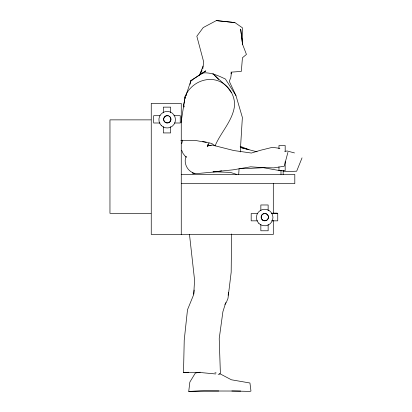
<?xml version="1.0" encoding="UTF-8"?>
<svg xmlns="http://www.w3.org/2000/svg" width="412" height="412" viewBox="0 0 412 412"><rect width="100%" height="100%" fill="white"/><g stroke="black" fill="none" stroke-linecap="round" stroke-linejoin="round"><path stroke-width="0.62" d="M231.539 233.954L231.183 272.172L227.985 298.376L226.25 302.614L224.87 304.437M215.6 373.967L199.629 372.453L183.515 372.582L184.231 340.106L187.496 309.757L193.692 294.611L194.129 290.069M193.753 294.158L194.567 280.062L189.479 234.423M238.697 174.384L239.094 168.616M240.248 151.951L242.374 117.446L235.947 95.558L229.278 81.272L230.792 77.616L231.307 73.686L231.086 72.007M184.952 98.391L185.091 96.624C190.777 82.184 209.136 74.428 222.701 83.08C230.133 87.828 234.706 96.295 234.608 105.112C233.043 120.459 220.894 132.108 215.059 145.869L211.65 143.386L194.68 140.312L180.786 140.446M218.777 390.978L200.696 390.967L188.732 391.4L189.855 382.079L195.355 373.04L200.217 372.185M190.735 81.957L190.89 80.695L205.773 70.91L190.89 80.695L185.92 95.538M202.807 68.763L203.703 61.996L196.833 36.241L203.219 27.568L216.336 20.6L234.881 22.572L242.4 27.784L242.524 44.239L246.438 54.42L242.436 57.762L241.334 71.41L231.626 72.11L230.962 73.841M181.028 122.678L185.091 96.624L185.106 98.473M184.746 99.689L183.639 105.163L183.984 107.058M190.035 84.342L190.89 80.695L192.584 79.871M181.692 143.737L182.593 140.142M186.121 156.297C182.949 163.641 188.217 172.757 196.174 173.648L217.258 171.706L221.594 170.815M287.906 152.358L284.213 166.237L273.784 167.869L261.532 167.581L250.692 166.803L233.197 169.821L212.947 171.897M199.887 74.871L202.998 66.1M207.457 145.992L208.029 144.154M225.766 302.568L222.892 311.74L219.215 338.633L220.374 373.071L219.436 374.333L218.159 374.209M228.063 295.229L228.639 293.39L228.449 292.268M186.142 95.574L186.775 93.818M200.67 73.238L201.983 69.896L199.357 75.087L201.983 73.31L204.728 72.806C212.123 72.826 218.921 75.926 225.426 79.053L235.947 95.558M302.042 157.863L296.671 171.196L286.072 171.557L283.034 171.114M207.246 146.811L209.054 142.897M194.928 173.231L192.909 173.833L192.739 172.571M207.715 146.013L212.031 145.014L233.779 150.535L251.413 153.048L260.054 150.39L272.404 147.331L279.908 148.366M284.697 151.312L287.226 151.003L294.492 152.934M188.732 391.4L203.945 390.993L240.68 391.039M183.515 372.582L188.567 372.237M234.881 22.572L216.336 20.6M159.995 115.705L153.671 115.705L153.671 122.997L159.995 122.997M173.91 115.705L180.24 115.705L180.24 122.997L174.544 122.997M150.952 119.866L109.958 119.866L109.958 213.313L150.952 213.313M181.259 174.467L294.807 174.467L294.807 183.572L181.259 183.572M272.785 213.117L277.209 213.117L277.209 213.679M257.51 213.55L251.186 213.55L251.186 220.842L257.51 220.842M271.426 213.55L277.75 213.55L277.75 220.842L271.426 220.842M239.861 168.487L245.578 168.596L263.268 167.71L281.211 170.851M231.863 390.993L249.94 391.4L250.965 391.045L249.945 383L231.379 379.782L219.575 373.571M213.334 171.758L230.339 172.386L236.926 174.477M181.295 140.631L182.511 140.693M206.283 142.109L202.653 141.532M208.132 145.199L211.279 145.503M214.935 372.716L216.171 372.978M240.484 147.486L257.093 151.832M240.407 147.465L248.966 149.644M240.155 146.281L248.503 149.52M186.708 157.286L184.962 155.947L182.954 153.331L181.692 150.282M213.766 74.582L212.886 73.686L227.522 87.272L231.353 92.571M214.647 75.484L218.602 79.531M184.056 106.327L183.639 105.163L183.937 106.306M242.524 44.239L240.685 29.195L242.524 44.239L242.457 43.069M285.181 151.328L285.181 145.539L278.965 145.539L278.965 148.753M285.181 161.622L285.181 170.63L278.965 170.63L278.965 166.772M283.152 170.63L283.152 174.467M280.994 170.63L280.994 174.467M273.3 183.572L273.3 213.473M273.3 220.466L273.3 234.464L151.25 234.464L151.25 103.376L181.259 103.376L181.259 234.464M268.14 210.64L268.14 204.975L260.848 204.975L260.848 210.64M268.14 224.483L268.14 230.777L260.848 230.777L260.848 224.483M170.625 112.795L170.625 107.13L163.332 107.13L163.332 112.795M170.625 126.639L170.625 132.932L163.332 132.932L163.332 126.639M264.952 213.56A3.651 3.651 0 0 1 268.042 218.885A3.651 3.651 0 0 1 261.908 219.436A3.651 3.651 0 0 1 264.004 213.648M169.244 116.282A3.651 3.651 0 0 1 169.255 122.436A3.651 3.651 0 0 1 163.672 119.846A3.651 3.651 0 0 1 168.379 115.88M262.846 220.168A3.651 3.651 0 0 0 268.449 217.237A3.651 3.651 0 0 0 263.108 213.849A3.651 3.651 0 0 0 262.846 220.168M258.839 223.392A8.276 8.276 0 0 0 272.677 219.668A8.276 8.276 0 0 0 262.532 209.543A8.276 8.276 0 0 0 258.839 223.392M165.33 122.323A3.651 3.651 0 0 0 170.934 119.392A3.651 3.651 0 0 0 165.593 116.004A3.651 3.651 0 0 0 165.33 122.323M161.324 125.547A8.276 8.276 0 0 0 175.167 121.823A8.276 8.276 0 0 0 165.021 111.698A8.276 8.276 0 0 0 161.324 125.547"/></g></svg>
